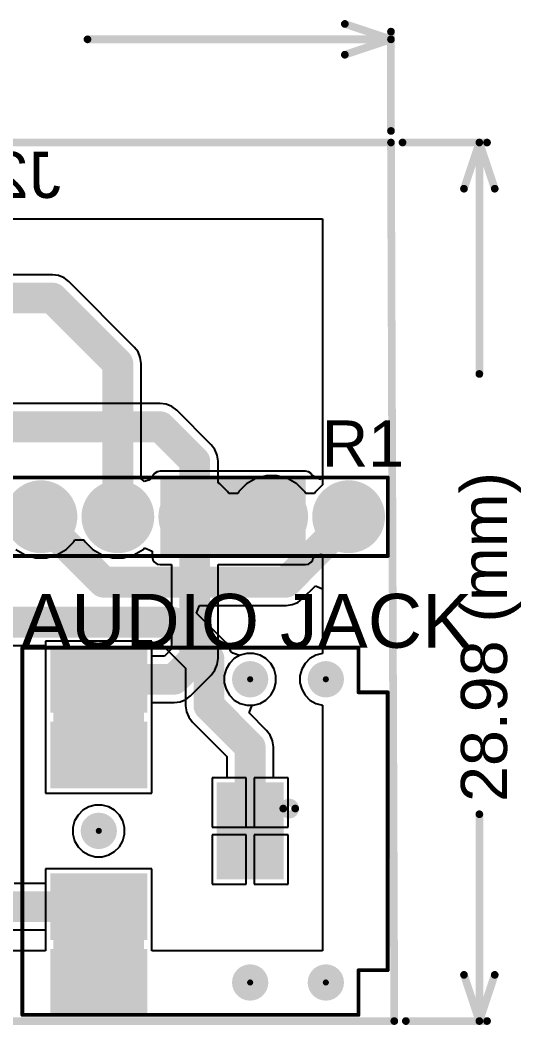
# Model space of a CAD drawing. Header units: millimetres. Extents: x -0.01 to 1.5, y -0.01 to 1.3.
# Drawn here: x 0.847 to 1.498, y -0.005 to 1.3 of the extents above; entities that cross this region are included whole.
import ezdxf

# ---------------------------------------------------------------- set-up
doc = ezdxf.new("R2010")
doc.units = ezdxf.units.MM
doc.header["$MEASUREMENT"] = 0
for name, color, linetype in [('BottomLayer', 5, 'Continuous'), ('BottomOverlay', 54, 'Continuous'), ('BottomSolder', 6, 'Continuous'), ('Mechanical1', 6, 'Continuous'), ('Mechanical2', 216, 'Continuous'), ('MultiLayer', 9, 'Continuous'), ('PadHoleLayer', 156, 'Continuous'), ('TopLayer', 1, 'Continuous'), ('TopOverlay', 2, 'Continuous'), ('TopSolder', 216, 'Continuous')]:
    doc.layers.add(name, color=color, linetype=linetype)
doc.styles.add('Arial', font='', dxfattribs={"height": 0.2})
doc.styles.get('Arial').set_extended_font_data('Arial')

# ---------------------------------------------------------------- blocks, each defined once
blk = doc.blocks.new('PJ_307C_2')
at = {"layer": 'BottomLayer'}
for points in [[(0.2067, 0.1575), (0.0886, 0.1575), (0.0886, 0.2362), (0.2067, 0.2362)], [(0.2067, 0.0591), (0.0886, 0.0591), (0.0886, 0.1378), (0.2067, 0.1378)], [(-0.0886, -0.0591), (-0.0886, 0.0591), (-0.0098, 0.0591), (-0.0098, -0.0591)], [(0.0886, -0.0591), (0.2067, -0.0591), (0.2067, -0.1378), (0.0886, -0.1378)], [(0.0886, -0.1575), (0.2067, -0.1575), (0.2067, -0.2362), (0.0886, -0.2362)]]:
    blk.add_hatch(color=5, dxfattribs=at).paths.add_polyline_path(points)
at = {"layer": 'BottomSolder'}
for points in [[(0.2107, 0.1535), (0.0846, 0.1535), (0.0846, 0.2402), (0.2107, 0.2402)], [(0.2107, 0.0551), (0.0846, 0.0551), (0.0846, 0.1418), (0.2107, 0.1418)], [(-0.0926, -0.0631), (-0.0926, 0.0631), (-0.0058, 0.0631), (-0.0058, -0.0631)], [(0.0846, -0.0551), (0.2107, -0.0551), (0.2107, -0.1418), (0.0846, -0.1418)], [(0.0846, -0.1535), (0.2107, -0.1535), (0.2107, -0.2402), (0.0846, -0.2402)]]:
    blk.add_hatch(color=6, dxfattribs=at).paths.add_polyline_path(points)
h = blk.add_hatch(color=6, dxfattribs=at)
edge = h.paths.add_edge_path()
edge.add_arc((-0.1476, 0.1969), 0.004, 0, 360)
h = blk.add_hatch(color=6, dxfattribs=at)
edge = h.paths.add_edge_path()
edge.add_arc((-0.0492, 0.1969), 0.004, 0, 360)
h = blk.add_hatch(color=6, dxfattribs=at)
edge = h.paths.add_edge_path()
edge.add_arc((0.1476, 0), 0.004, 0, 360)
h = blk.add_hatch(color=6, dxfattribs=at)
edge = h.paths.add_edge_path()
edge.add_arc((-0.1476, -0.1969), 0.004, 0, 360)
h = blk.add_hatch(color=6, dxfattribs=at)
edge = h.paths.add_edge_path()
edge.add_arc((-0.0492, -0.1969), 0.004, 0, 360)
at = {"layer": 'MultiLayer'}
for points in [[(0.2067, 0.1575), (0.0886, 0.1575), (0.0886, 0.2362), (0.2067, 0.2362)], [(0.2067, 0.0591), (0.0886, 0.0591), (0.0886, 0.1378), (0.2067, 0.1378)], [(-0.0886, -0.0591), (-0.0886, 0.0591), (-0.0098, 0.0591), (-0.0098, -0.0591)], [(0.0886, -0.0591), (0.2067, -0.0591), (0.2067, -0.1378), (0.0886, -0.1378)], [(0.0886, -0.1575), (0.2067, -0.1575), (0.2067, -0.2362), (0.0886, -0.2362)]]:
    blk.add_hatch(color=9, dxfattribs=at).paths.add_polyline_path(points)
at = {"layer": 'PadHoleLayer'}
h = blk.add_hatch(color=156, dxfattribs=at)
edge = h.paths.add_edge_path()
edge.add_arc((-0.1476, 0.1969), 0.0236, 0, 360)
h = blk.add_hatch(color=156, dxfattribs=at)
edge = h.paths.add_edge_path()
edge.add_arc((-0.0492, 0.1969), 0.0236, 0, 360)
for points in [[(0.1772, 0.1811), (0.1181, 0.1811), (0.1181, 0.2126), (0.1772, 0.2126)], [(0.1772, 0.0827), (0.1181, 0.0827), (0.1181, 0.1142), (0.1772, 0.1142)], [(-0.065, -0.0295), (-0.065, 0.0295), (-0.0335, 0.0295), (-0.0335, -0.0295)], [(0.1181, -0.0827), (0.1772, -0.0827), (0.1772, -0.1142), (0.1181, -0.1142)], [(0.1181, -0.1811), (0.1772, -0.1811), (0.1772, -0.2126), (0.1181, -0.2126)]]:
    blk.add_hatch(color=156, dxfattribs=at).paths.add_polyline_path(points)
h = blk.add_hatch(color=156, dxfattribs=at)
edge = h.paths.add_edge_path()
edge.add_arc((0.1476, 0), 0.0236, 0, 360)
h = blk.add_hatch(color=156, dxfattribs=at)
edge = h.paths.add_edge_path()
edge.add_arc((-0.1476, -0.1969), 0.0236, 0, 360)
h = blk.add_hatch(color=156, dxfattribs=at)
edge = h.paths.add_edge_path()
edge.add_arc((-0.0492, -0.1969), 0.0236, 0, 360)
at = {"layer": 'TopLayer'}
for points in [[(0.2067, 0.1575), (0.0886, 0.1575), (0.0886, 0.2362), (0.2067, 0.2362)], [(0.2067, 0.0591), (0.0886, 0.0591), (0.0886, 0.1378), (0.2067, 0.1378)], [(-0.0886, -0.0591), (-0.0886, 0.0591), (-0.0098, 0.0591), (-0.0098, -0.0591)], [(0.0886, -0.0591), (0.2067, -0.0591), (0.2067, -0.1378), (0.0886, -0.1378)], [(0.0886, -0.1575), (0.2067, -0.1575), (0.2067, -0.2362), (0.0886, -0.2362)]]:
    blk.add_hatch(color=1, dxfattribs=at).paths.add_polyline_path(points)
at = {"layer": 'TopSolder'}
for points in [[(0.2107, 0.1535), (0.0846, 0.1535), (0.0846, 0.2402), (0.2107, 0.2402)], [(0.2107, 0.0551), (0.0846, 0.0551), (0.0846, 0.1418), (0.2107, 0.1418)], [(-0.0926, -0.0631), (-0.0926, 0.0631), (-0.0058, 0.0631), (-0.0058, -0.0631)], [(0.0846, -0.0551), (0.2107, -0.0551), (0.2107, -0.1418), (0.0846, -0.1418)], [(0.0846, -0.1535), (0.2107, -0.1535), (0.2107, -0.2402), (0.0846, -0.2402)]]:
    blk.add_hatch(color=216, dxfattribs=at).paths.add_polyline_path(points)
h = blk.add_hatch(color=216, dxfattribs=at)
edge = h.paths.add_edge_path()
edge.add_arc((-0.1476, 0.1969), 0.004, 0, 360)
h = blk.add_hatch(color=216, dxfattribs=at)
edge = h.paths.add_edge_path()
edge.add_arc((-0.0492, 0.1969), 0.004, 0, 360)
h = blk.add_hatch(color=216, dxfattribs=at)
edge = h.paths.add_edge_path()
edge.add_arc((0.1476, 0), 0.004, 0, 360)
h = blk.add_hatch(color=216, dxfattribs=at)
edge = h.paths.add_edge_path()
edge.add_arc((-0.1476, -0.1969), 0.004, 0, 360)
h = blk.add_hatch(color=216, dxfattribs=at)
edge = h.paths.add_edge_path()
edge.add_arc((-0.0492, -0.1969), 0.004, 0, 360)
at = {"layer": 'TopOverlay', "const_width": 0.005}
for points in [[(0.247, 0.239), (-0.19, 0.239)], [(-0.19, 0.239), (-0.19, 0.181)], [(0.247, 0.239), (0.247, -0.238)], [(-0.19, 0.181), (-0.228, 0.181)], [(-0.228, 0.181), (-0.228, 0.118)], [(-0.228, 0.118), (-0.228, -0.117)], [(-0.228, -0.117), (-0.228, -0.18)], [(-0.19, -0.18), (-0.228, -0.18)], [(-0.19, -0.18), (-0.19, -0.238)], [(0.247, -0.238), (-0.19, -0.238)]]:
    blk.add_lwpolyline(points, dxfattribs=at)
at = {"layer": 'TopOverlay'}
for points, const_width in [([(-0.1913, 0.239, 1), (-0.1888, 0.239, 1)], 0.0025), ([(-0.1913, 0.239, 1), (-0.1888, 0.239, 1)], 0.0025), ([(0.2457, 0.239, 1), (0.2482, 0.239, 1)], 0.0025), ([(0.2457, 0.239, 1), (0.2482, 0.239, 1)], 0.0025), ([(-0.2293, 0.181, 1), (-0.2268, 0.181, 1)], 0.0025), ([(-0.2293, 0.181, 1), (-0.2268, 0.181, 1)], 0.0025), ([(-0.1913, 0.181, 1), (-0.1888, 0.181, 1)], 0.0025), ([(-0.1913, 0.181, 1), (-0.1888, 0.181, 1)], 0.0025), ([(-0.2293, 0.118, 1), (-0.2268, 0.118, 1)], 0.0025), ([(-0.2293, 0.118, 1), (-0.2268, 0.118, 1)], 0.0025), ([(-0.0922, -0.029, 1), (-0.1078, -0.029, 1)], 0.01), ([(-0.1103, -0.029, 1), (-0.1053, -0.029, 1)], 0.005), ([(-0.0947, -0.029, 1), (-0.0897, -0.029, 1)], 0.005), ([(-0.2293, -0.117, 1), (-0.2268, -0.117, 1)], 0.0025), ([(-0.2293, -0.117, 1), (-0.2268, -0.117, 1)], 0.0025), ([(-0.2293, -0.18, 1), (-0.2268, -0.18, 1)], 0.0025), ([(-0.2293, -0.18, 1), (-0.2268, -0.18, 1)], 0.0025), ([(-0.1913, -0.18, 1), (-0.1888, -0.18, 1)], 0.0025), ([(-0.1913, -0.18, 1), (-0.1888, -0.18, 1)], 0.0025), ([(-0.1913, -0.238, 1), (-0.1888, -0.238, 1)], 0.0025), ([(-0.1913, -0.238, 1), (-0.1888, -0.238, 1)], 0.0025), ([(0.2457, -0.238, 1), (0.2482, -0.238, 1)], 0.0025), ([(0.2457, -0.238, 1), (0.2482, -0.238, 1)], 0.0025)]:
    blk.add_lwpolyline(points, format="xyb", close=True, dxfattribs=dict(at, const_width=const_width))
blk = doc.blocks.new('4608X_102_221LF_6')
at = {"layer": 'BottomLayer'}
h = blk.add_hatch(color=5, dxfattribs=at)
edge = h.paths.add_edge_path()
edge.add_arc((-0.35, 0), 0.0433, 0, 360)
h = blk.add_hatch(color=5, dxfattribs=at)
edge = h.paths.add_edge_path()
edge.add_arc((-0.25, 0), 0.0433, 0, 360)
h = blk.add_hatch(color=5, dxfattribs=at)
edge = h.paths.add_edge_path()
edge.add_arc((-0.15, 0), 0.0433, 0, 360)
h = blk.add_hatch(color=5, dxfattribs=at)
edge = h.paths.add_edge_path()
edge.add_arc((-0.05, 0), 0.0433, 0, 360)
h = blk.add_hatch(color=5, dxfattribs=at)
edge = h.paths.add_edge_path()
edge.add_arc((0.05, 0), 0.0433, 0, 360)
h = blk.add_hatch(color=5, dxfattribs=at)
edge = h.paths.add_edge_path()
edge.add_arc((0.15, 0), 0.0433, 0, 360)
h = blk.add_hatch(color=5, dxfattribs=at)
edge = h.paths.add_edge_path()
edge.add_arc((0.25, 0), 0.0433, 0, 360)
h = blk.add_hatch(color=5, dxfattribs=at)
edge = h.paths.add_edge_path()
edge.add_arc((0.35, 0), 0.0433, 0, 360)
at = {"layer": 'BottomSolder'}
h = blk.add_hatch(color=6, dxfattribs=at)
edge = h.paths.add_edge_path()
edge.add_arc((-0.35, 0), 0.0473, 0, 360)
h = blk.add_hatch(color=6, dxfattribs=at)
edge = h.paths.add_edge_path()
edge.add_arc((-0.25, 0), 0.0473, 0, 360)
h = blk.add_hatch(color=6, dxfattribs=at)
edge = h.paths.add_edge_path()
edge.add_arc((-0.15, 0), 0.0473, 0, 360)
h = blk.add_hatch(color=6, dxfattribs=at)
edge = h.paths.add_edge_path()
edge.add_arc((-0.05, 0), 0.0473, 0, 360)
h = blk.add_hatch(color=6, dxfattribs=at)
edge = h.paths.add_edge_path()
edge.add_arc((0.05, 0), 0.0473, 0, 360)
h = blk.add_hatch(color=6, dxfattribs=at)
edge = h.paths.add_edge_path()
edge.add_arc((0.15, 0), 0.0473, 0, 360)
h = blk.add_hatch(color=6, dxfattribs=at)
edge = h.paths.add_edge_path()
edge.add_arc((0.25, 0), 0.0473, 0, 360)
h = blk.add_hatch(color=6, dxfattribs=at)
edge = h.paths.add_edge_path()
edge.add_arc((0.35, 0), 0.0473, 0, 360)
at = {"layer": 'MultiLayer'}
h = blk.add_hatch(color=9, dxfattribs=at)
edge = h.paths.add_edge_path()
edge.add_arc((-0.35, 0), 0.0433, 0, 360)
h = blk.add_hatch(color=9, dxfattribs=at)
edge = h.paths.add_edge_path()
edge.add_arc((-0.25, 0), 0.0433, 0, 360)
h = blk.add_hatch(color=9, dxfattribs=at)
edge = h.paths.add_edge_path()
edge.add_arc((-0.15, 0), 0.0433, 0, 360)
h = blk.add_hatch(color=9, dxfattribs=at)
edge = h.paths.add_edge_path()
edge.add_arc((-0.05, 0), 0.0433, 0, 360)
h = blk.add_hatch(color=9, dxfattribs=at)
edge = h.paths.add_edge_path()
edge.add_arc((0.05, 0), 0.0433, 0, 360)
h = blk.add_hatch(color=9, dxfattribs=at)
edge = h.paths.add_edge_path()
edge.add_arc((0.15, 0), 0.0433, 0, 360)
h = blk.add_hatch(color=9, dxfattribs=at)
edge = h.paths.add_edge_path()
edge.add_arc((0.25, 0), 0.0433, 0, 360)
h = blk.add_hatch(color=9, dxfattribs=at)
edge = h.paths.add_edge_path()
edge.add_arc((0.35, 0), 0.0433, 0, 360)
at = {"layer": 'PadHoleLayer'}
h = blk.add_hatch(color=156, dxfattribs=at)
edge = h.paths.add_edge_path()
edge.add_arc((-0.35, 0), 0.0197, 0, 360)
h = blk.add_hatch(color=156, dxfattribs=at)
edge = h.paths.add_edge_path()
edge.add_arc((-0.25, 0), 0.0197, 0, 360)
h = blk.add_hatch(color=156, dxfattribs=at)
edge = h.paths.add_edge_path()
edge.add_arc((-0.15, 0), 0.0197, 0, 360)
h = blk.add_hatch(color=156, dxfattribs=at)
edge = h.paths.add_edge_path()
edge.add_arc((-0.05, 0), 0.0197, 0, 360)
h = blk.add_hatch(color=156, dxfattribs=at)
edge = h.paths.add_edge_path()
edge.add_arc((0.05, 0), 0.0197, 0, 360)
h = blk.add_hatch(color=156, dxfattribs=at)
edge = h.paths.add_edge_path()
edge.add_arc((0.15, 0), 0.0197, 0, 360)
h = blk.add_hatch(color=156, dxfattribs=at)
edge = h.paths.add_edge_path()
edge.add_arc((0.25, 0), 0.0197, 0, 360)
h = blk.add_hatch(color=156, dxfattribs=at)
edge = h.paths.add_edge_path()
edge.add_arc((0.35, 0), 0.0197, 0, 360)
at = {"layer": 'TopLayer'}
h = blk.add_hatch(color=1, dxfattribs=at)
edge = h.paths.add_edge_path()
edge.add_arc((-0.35, 0), 0.0433, 0, 360)
h = blk.add_hatch(color=1, dxfattribs=at)
edge = h.paths.add_edge_path()
edge.add_arc((-0.25, 0), 0.0433, 0, 360)
h = blk.add_hatch(color=1, dxfattribs=at)
edge = h.paths.add_edge_path()
edge.add_arc((-0.15, 0), 0.0433, 0, 360)
h = blk.add_hatch(color=1, dxfattribs=at)
edge = h.paths.add_edge_path()
edge.add_arc((-0.05, 0), 0.0433, 0, 360)
h = blk.add_hatch(color=1, dxfattribs=at)
edge = h.paths.add_edge_path()
edge.add_arc((0.05, 0), 0.0433, 0, 360)
h = blk.add_hatch(color=1, dxfattribs=at)
edge = h.paths.add_edge_path()
edge.add_arc((0.15, 0), 0.0433, 0, 360)
h = blk.add_hatch(color=1, dxfattribs=at)
edge = h.paths.add_edge_path()
edge.add_arc((0.25, 0), 0.0433, 0, 360)
h = blk.add_hatch(color=1, dxfattribs=at)
edge = h.paths.add_edge_path()
edge.add_arc((0.35, 0), 0.0433, 0, 360)
at = {"layer": 'TopSolder'}
h = blk.add_hatch(color=216, dxfattribs=at)
edge = h.paths.add_edge_path()
edge.add_arc((-0.35, 0), 0.0473, 0, 360)
h = blk.add_hatch(color=216, dxfattribs=at)
edge = h.paths.add_edge_path()
edge.add_arc((-0.25, 0), 0.0473, 0, 360)
h = blk.add_hatch(color=216, dxfattribs=at)
edge = h.paths.add_edge_path()
edge.add_arc((-0.15, 0), 0.0473, 0, 360)
h = blk.add_hatch(color=216, dxfattribs=at)
edge = h.paths.add_edge_path()
edge.add_arc((-0.05, 0), 0.0473, 0, 360)
h = blk.add_hatch(color=216, dxfattribs=at)
edge = h.paths.add_edge_path()
edge.add_arc((0.05, 0), 0.0473, 0, 360)
h = blk.add_hatch(color=216, dxfattribs=at)
edge = h.paths.add_edge_path()
edge.add_arc((0.15, 0), 0.0473, 0, 360)
h = blk.add_hatch(color=216, dxfattribs=at)
edge = h.paths.add_edge_path()
edge.add_arc((0.25, 0), 0.0473, 0, 360)
h = blk.add_hatch(color=216, dxfattribs=at)
edge = h.paths.add_edge_path()
edge.add_arc((0.35, 0), 0.0473, 0, 360)
at = {"layer": 'TopOverlay', "const_width": 0.005}
for points in [[(-0.401, 0.051), (0.401, 0.051)], [(-0.401, -0.051), (-0.401, 0.051)], [(0.401, -0.051), (0.401, 0.051)], [(-0.401, -0.051), (0.401, -0.051)]]:
    blk.add_lwpolyline(points, dxfattribs=at)
at = {"layer": 'TopOverlay'}
for points, const_width in [([(-0.4022, 0.051, 1), (-0.3997, 0.051, 1)], 0.0025), ([(-0.4022, 0.051, 1), (-0.3997, 0.051, 1)], 0.0025), ([(0.3997, 0.051, 1), (0.4022, 0.051, 1)], 0.0025), ([(0.3997, 0.051, 1), (0.4022, 0.051, 1)], 0.0025), ([(-0.409, 0.01, 1), (-0.419, 0.01, 1)], 0.01), ([(-0.4215, 0.01, 1), (-0.4165, 0.01, 1)], 0.005), ([(-0.4115, 0.01, 1), (-0.4065, 0.01, 1)], 0.005), ([(-0.4022, -0.051, 1), (-0.3997, -0.051, 1)], 0.0025), ([(-0.4022, -0.051, 1), (-0.3997, -0.051, 1)], 0.0025), ([(0.3997, -0.051, 1), (0.4022, -0.051, 1)], 0.0025), ([(0.3997, -0.051, 1), (0.4022, -0.051, 1)], 0.0025)]:
    blk.add_lwpolyline(points, format="xyb", close=True, dxfattribs=dict(at, const_width=const_width))

msp = doc.modelspace()

# ---------------------------------------------------------------- hatches: boundary and pattern name
at = {"layer": 'TopLayer'}
for points in [[(1.029, 0.603), (1.218, 0.603), (1.218, 0.704), (1.029, 0.704)], [(0.89, 0.3073), (1.008, 0.3073), (1.008, 0.4823), (0.89, 0.4823)], [(0.89, 0.012), (1.008, 0.012), (1.008, 0.187), (0.89, 0.187)]]:
    msp.add_hatch(color=1, dxfattribs=at).paths.add_polyline_path(points)

# ---------------------------------------------------------------- linework, layer by layer
at = {"layer": 'BottomLayer'}
for p, q in [((0.098, 1.042), (1.24, 1.042)), ((1.24, 1.042), (1.24, 0.6964)), ((1.0292, 0.8021), (0.5054, 0.8021)), ((1.037, 0.8011), (1.0292, 0.8021)), ((1.0443, 0.798), (1.037, 0.8011)), ((1.0506, 0.7932), (1.0443, 0.798)), ((1.0954, 0.7484), (1.0506, 0.7932)), ((1.1002, 0.7421), (1.0954, 0.7484)), ((1.0954, 0.7484), (1.0954, 0.7484)), ((1.1032, 0.7348), (1.1002, 0.7421)), ((1.1043, 0.727), (1.1032, 0.7348)), ((1.1043, 0.6991), (1.1043, 0.727)), ((1.167, 0.7083), (1.1534, 0.7047)), ((1.181, 0.7083), (1.167, 0.7083)), ((1.1946, 0.7047), (1.181, 0.7083)), ((1.1067, 0.6977), (1.1043, 0.6991)), ((1.1167, 0.6877), (1.1067, 0.6977)), ((1.1413, 0.6977), (1.1313, 0.6877)), ((1.1534, 0.7047), (1.1413, 0.6977)), ((1.2067, 0.6977), (1.1946, 0.7047)), ((1.2167, 0.6877), (1.2067, 0.6977)), ((1.24, 0.6964), (1.2313, 0.6877)), ((1.1182, 0.685), (1.1167, 0.6877)), ((1.1298, 0.685), (1.1182, 0.685)), ((1.1313, 0.6877), (1.1298, 0.685)), ((1.2182, 0.685), (1.2167, 0.6877)), ((1.2298, 0.685), (1.2182, 0.685)), ((1.2313, 0.6877), (1.2298, 0.685)), ((1.2141, 0.5486), (1.2308, 0.5653)), ((1.2308, 0.5653), (1.24, 0.5615)), ((1.24, 0.5615), (1.24, 0.4775)), ((1.2078, 0.5438), (1.2141, 0.5486)), ((1.0761, 0.5297), (1.0802, 0.5397)), ((1.0802, 0.5397), (1.1927, 0.5397)), ((1.1927, 0.5397), (1.2005, 0.5408)), ((1.2005, 0.5408), (1.2078, 0.5438)), ((1.1138, 0.492), (1.0761, 0.5297)), ((0.5505, 0.4877), (0.8801, 0.4877)), ((0.8801, 0.4877), (0.8801, 0.3945)), ((1.0182, 0.3945), (1.0182, 0.4877)), ((1.0182, 0.4877), (1.0325, 0.4877)), ((1.0325, 0.4877), (1.0621, 0.4581)), ((1.1186, 0.4858), (1.1138, 0.492)), ((1.121, 0.4798), (1.1186, 0.4858)), ((1.1234, 0.4778), (1.121, 0.4798)), ((1.1322, 0.4747), (1.1234, 0.4778)), ((1.133, 0.4752), (1.1322, 0.4747)), ((1.1416, 0.4775), (1.133, 0.4752)), ((1.1504, 0.4775), (1.1416, 0.4775)), ((1.159, 0.4752), (1.1504, 0.4775)), ((1.1666, 0.4708), (1.159, 0.4752)), ((1.1729, 0.4645), (1.1666, 0.4708)), ((1.2238, 0.4708), (1.2175, 0.4645)), ((1.2314, 0.4752), (1.2238, 0.4708)), ((1.24, 0.4775), (1.2314, 0.4752)), ((1.24, 0.4775), (1.24, 0.4775)), ((1.0621, 0.4581), (1.0621, 0.4096)), ((1.1773, 0.4568), (1.1729, 0.4645)), ((1.1796, 0.4483), (1.1773, 0.4568)), ((1.2131, 0.4568), (1.2108, 0.4483)), ((1.2175, 0.4645), (1.2131, 0.4568)), ((1.1796, 0.4394), (1.1796, 0.4483)), ((1.2108, 0.4483), (1.2108, 0.4394)), ((1.1729, 0.4232), (1.1773, 0.4309)), ((1.1773, 0.4309), (1.1796, 0.4394)), ((1.2108, 0.4394), (1.2131, 0.4309)), ((1.2131, 0.4309), (1.2175, 0.4232)), ((1.1666, 0.4169), (1.1729, 0.4232)), ((1.2175, 0.4232), (1.2238, 0.4169)), ((1.0621, 0.4096), (1.0632, 0.4018)), ((1.1446, 0.4002), (1.1487, 0.4102)), ((1.1487, 0.4102), (1.1504, 0.4102)), ((1.1504, 0.4102), (1.159, 0.4125)), ((1.159, 0.4125), (1.1666, 0.4169)), ((1.2238, 0.4169), (1.2314, 0.4125)), ((1.2314, 0.4125), (1.24, 0.4102)), ((1.24, 0.4102), (1.24, 0.4102)), ((1.24, 0.4102), (1.24, 0.091)), ((0.8801, 0.3945), (0.8801, 0.2961)), ((1.0182, 0.2961), (1.0182, 0.3945)), ((1.0632, 0.4018), (1.0662, 0.3945)), ((1.0662, 0.3945), (1.071, 0.3882)), ((1.1674, 0.3774), (1.1446, 0.4002)), ((1.071, 0.3882), (1.1157, 0.3435)), ((1.1722, 0.3711), (1.1674, 0.3774)), ((1.1752, 0.3638), (1.1722, 0.3711)), ((1.1763, 0.356), (1.1752, 0.3638)), ((1.1763, 0.3161), (1.1763, 0.356)), ((1.1157, 0.3435), (1.1157, 0.3161)), ((1.1157, 0.3161), (1.0966, 0.3161)), ((1.0966, 0.3161), (1.0966, 0.252)), ((1.1954, 0.3161), (1.1763, 0.3161)), ((1.1954, 0.252), (1.1954, 0.3161)), ((0.8801, 0.2961), (1.0182, 0.2961)), ((0.9362, 0.2783), (0.9285, 0.2739)), ((0.9447, 0.2806), (0.9362, 0.2783)), ((0.9536, 0.2806), (0.9447, 0.2806)), ((0.9621, 0.2783), (0.9536, 0.2806)), ((0.9698, 0.2739), (0.9621, 0.2783)), ((0.9222, 0.2676), (0.9178, 0.26)), ((0.9285, 0.2739), (0.9222, 0.2676)), ((0.9761, 0.2676), (0.9698, 0.2739)), ((0.9805, 0.26), (0.9761, 0.2676)), ((0.9178, 0.26), (0.9155, 0.2514)), ((0.9155, 0.2514), (0.9155, 0.2426)), ((0.9828, 0.2514), (0.9805, 0.26)), ((0.9828, 0.2426), (0.9828, 0.2514)), ((1.0966, 0.252), (1.146, 0.252)), ((1.146, 0.252), (1.1954, 0.252)), ((0.9155, 0.2426), (0.9178, 0.234)), ((0.9805, 0.234), (0.9828, 0.2426)), ((1.141, 0.242), (1.0966, 0.242)), ((1.0966, 0.242), (1.0966, 0.1779)), ((1.141, 0.1779), (1.141, 0.242)), ((1.1954, 0.242), (1.151, 0.242)), ((1.151, 0.242), (1.151, 0.1779)), ((1.1954, 0.1779), (1.1954, 0.242)), ((0.9178, 0.234), (0.9222, 0.2264)), ((0.9222, 0.2264), (0.9285, 0.2201)), ((0.9698, 0.2201), (0.9761, 0.2264)), ((0.9761, 0.2264), (0.9805, 0.234)), ((0.9285, 0.2201), (0.9362, 0.2157)), ((0.9362, 0.2157), (0.9447, 0.2134)), ((0.9447, 0.2134), (0.9536, 0.2134)), ((0.9536, 0.2134), (0.9621, 0.2157)), ((0.9621, 0.2157), (0.9698, 0.2201)), ((1.0182, 0.1979), (0.8801, 0.1979)), ((0.8801, 0.1979), (0.8801, 0.0992)), ((1.0182, 0.0992), (1.0182, 0.1979)), ((1.0966, 0.1779), (1.141, 0.1779)), ((1.151, 0.1779), (1.1954, 0.1779)), ((0.8801, 0.0992), (0.8801, 0.091)), ((1.0182, 0.091), (1.0182, 0.0992)), ((0.8801, 0.091), (0.098, 0.091)), ((1.24, 0.091), (1.0182, 0.091))]:
    msp.add_line(p, q, dxfattribs=at)
at = {"layer": 'BottomLayer', "const_width": 0.04}
for points in [[(0.5054, 0.7718), (1.0292, 0.7718)], [(1.0292, 0.7718), (1.074, 0.727)], [(1.074, 0.655), (1.074, 0.727)], [(0.874, 0.6513), (0.874, 0.655)], [(0.874, 0.6513), (0.9553, 0.57)], [(1.1927, 0.57), (1.269, 0.6463)], [(1.269, 0.6463), (1.269, 0.6466)], [(0.9553, 0.57), (1.1927, 0.57)], [(0.538, 0.518), (1.045, 0.518)], [(1.045, 0.518), (1.0924, 0.4706)], [(1.0924, 0.4096), (1.0924, 0.4706)], [(1.0924, 0.4096), (1.146, 0.356)], [(1.146, 0.247), (1.146, 0.356)]]:
    msp.add_lwpolyline(points, dxfattribs=at)
at = {"layer": 'BottomLayer', "const_width": 0.02}
for points in [[(1.0192, 0.7718, 1), (1.0392, 0.7718, 1)], [(1.0192, 0.7718, 1), (1.0392, 0.7718, 1)], [(1.064, 0.727, 1), (1.084, 0.727, 1)], [(1.064, 0.727, 1), (1.084, 0.727, 1)], [(0.864, 0.655, 1), (0.884, 0.655, 1)], [(0.864, 0.6513, 1), (0.884, 0.6513, 1)], [(0.864, 0.6513, 1), (0.884, 0.6513, 1)], [(1.064, 0.655, 1), (1.084, 0.655, 1)], [(1.259, 0.6466, 1), (1.279, 0.6466, 1)], [(1.259, 0.6463, 1), (1.279, 0.6463, 1)], [(1.259, 0.6463, 1), (1.279, 0.6463, 1)], [(0.9453, 0.57, 1), (0.9653, 0.57, 1)], [(0.9453, 0.57, 1), (0.9653, 0.57, 1)], [(1.1827, 0.57, 1), (1.2027, 0.57, 1)], [(1.1827, 0.57, 1), (1.2027, 0.57, 1)], [(1.035, 0.518, 1), (1.055, 0.518, 1)], [(1.035, 0.518, 1), (1.055, 0.518, 1)], [(1.0824, 0.4706, 1), (1.1024, 0.4706, 1)], [(1.0824, 0.4706, 1), (1.1024, 0.4706, 1)], [(1.0824, 0.4096, 1), (1.1024, 0.4096, 1)], [(1.0824, 0.4096, 1), (1.1024, 0.4096, 1)], [(1.136, 0.356, 1), (1.156, 0.356, 1)], [(1.136, 0.356, 1), (1.156, 0.356, 1)], [(1.136, 0.247, 1), (1.156, 0.247, 1)]]:
    msp.add_lwpolyline(points, format="xyb", close=True, dxfattribs=at)
at = {"layer": 'Mechanical1', "const_width": 0.01}
for points in [[(1.2691, 1.295), (1.3291, 1.275)], [(0.9345, 1.275), (1.3291, 1.275)], [(1.2691, 1.255), (1.3291, 1.275)], [(1.3291, 1.156), (1.3291, 1.285)], [(1.3441, 1.141), (1.454, 1.141)], [(1.424, 1.081), (1.444, 1.141)], [(1.444, 1.141), (1.464, 1.081)], [(1.444, 0.8404), (1.444, 1.141)], [(1.444, 0), (1.444, 0.2686)], [(1.424, 0.06), (1.444, 0)], [(1.444, 0), (1.464, 0.06)], [(1.3484, 0), (1.454, 0)]]:
    msp.add_lwpolyline(points, dxfattribs=at)
at = {"layer": 'Mechanical1', "const_width": 0.005}
for points in [[(1.2666, 1.295, 1), (1.2716, 1.295, 1)], [(0.932, 1.275, 1), (0.937, 1.275, 1)], [(1.3266, 1.285, 1), (1.3316, 1.285, 1)], [(1.3266, 1.275, 1), (1.3316, 1.275, 1)], [(1.3266, 1.275, 1), (1.3316, 1.275, 1)], [(1.3266, 1.275, 1), (1.3316, 1.275, 1)], [(1.2666, 1.255, 1), (1.2716, 1.255, 1)], [(1.3266, 1.156, 1), (1.3316, 1.156, 1)], [(1.3416, 1.141, 1), (1.3466, 1.141, 1)], [(1.4415, 1.141, 1), (1.4465, 1.141, 1)], [(1.4415, 1.141, 1), (1.4465, 1.141, 1)], [(1.4415, 1.141, 1), (1.4465, 1.141, 1)], [(1.4515, 1.141, 1), (1.4565, 1.141, 1)], [(1.4215, 1.081, 1), (1.4265, 1.081, 1)], [(1.4615, 1.081, 1), (1.4665, 1.081, 1)], [(1.4415, 0.8404, 1), (1.4465, 0.8404, 1)], [(1.4415, 0.2686, 1), (1.4465, 0.2686, 1)], [(1.4215, 0.06, 1), (1.4265, 0.06, 1)], [(1.4615, 0.06, 1), (1.4665, 0.06, 1)], [(1.3459, 0, 1), (1.3509, 0, 1)], [(1.4415, 0, 1), (1.4465, 0, 1)], [(1.4415, 0, 1), (1.4465, 0, 1)], [(1.4415, 0, 1), (1.4465, 0, 1)], [(1.4515, 0, 1), (1.4565, 0, 1)]]:
    msp.add_lwpolyline(points, format="xyb", close=True, dxfattribs=at)
at = {"layer": 'Mechanical2', "const_width": 0.01}
for points in [[(0, 1.141), (1.3291, 1.141)], [(1.3291, 1.141), (1.3334, 0)], [(0, 0), (1.3334, 0)]]:
    msp.add_lwpolyline(points, dxfattribs=at)
at = {"layer": 'Mechanical2', "const_width": 0.005}
for points in [[(1.3266, 1.141, 1), (1.3316, 1.141, 1)], [(1.3266, 1.141, 1), (1.3316, 1.141, 1)], [(1.3309, 0, 1), (1.3359, 0, 1)], [(1.3309, 0, 1), (1.3359, 0, 1)]]:
    msp.add_lwpolyline(points, format="xyb", close=True, dxfattribs=at)
at = {"layer": 'TopLayer'}
for p, q in [((0.098, 1.042), (1.24, 1.042)), ((1.24, 1.042), (1.24, 0.7047)), ((0.889, 0.9693), (0.7763, 0.9693)), ((0.8968, 0.9682), (0.889, 0.9693)), ((0.9041, 0.9652), (0.8968, 0.9682)), ((0.9104, 0.9604), (0.9041, 0.9652)), ((0.9954, 0.8754), (0.9104, 0.9604)), ((1.0002, 0.8691), (0.9954, 0.8754)), ((1.0032, 0.8618), (1.0002, 0.8691)), ((1.0043, 0.854), (1.0032, 0.8618)), ((1.0043, 0.7041), (1.0043, 0.854)), ((1.0192, 0.7059), (1.0141, 0.7026)), ((1.0196, 0.7079), (1.0192, 0.7059)), ((1.0218, 0.7112), (1.0196, 0.7079)), ((1.0251, 0.7134), (1.0218, 0.7112)), ((1.029, 0.7142), (1.0251, 0.7134)), ((1.218, 0.7142), (1.029, 0.7142)), ((1.2219, 0.7134), (1.218, 0.7142)), ((1.2252, 0.7112), (1.2219, 0.7134)), ((1.2272, 0.7082), (1.2252, 0.7112)), ((1.2275, 0.7079), (1.2272, 0.7082)), ((1.2361, 0.7036), (1.2275, 0.7079)), ((1.0088, 0.7009), (1.0043, 0.7041)), ((1.0141, 0.7026), (1.0088, 0.7009)), ((1.2382, 0.7035), (1.2361, 0.7036)), ((1.24, 0.7047), (1.2382, 0.7035)), ((0.9067, 0.6123), (0.9167, 0.6223)), ((0.9167, 0.6223), (0.9182, 0.625)), ((0.9182, 0.625), (0.9298, 0.625)), ((0.9298, 0.625), (0.9313, 0.6223)), ((0.9313, 0.6223), (0.9413, 0.6123)), ((1.0067, 0.6123), (1.0088, 0.6144)), ((1.0088, 0.6144), (1.0188, 0.6103)), ((0.8413, 0.6123), (0.8534, 0.6053)), ((0.8534, 0.6053), (0.867, 0.6017)), ((0.867, 0.6017), (0.881, 0.6017)), ((0.881, 0.6017), (0.8946, 0.6053)), ((0.8946, 0.6053), (0.9067, 0.6123)), ((0.9413, 0.6123), (0.9534, 0.6053)), ((0.9534, 0.6053), (0.967, 0.6017)), ((0.967, 0.6017), (0.981, 0.6017)), ((0.981, 0.6017), (0.9946, 0.6053)), ((0.9946, 0.6053), (1.0067, 0.6123)), ((1.0188, 0.6103), (1.0188, 0.603)), ((1.0188, 0.603), (1.0196, 0.5991)), ((1.2274, 0.5991), (1.2279, 0.6014)), ((1.2279, 0.6014), (1.2322, 0.6044)), ((1.2322, 0.6044), (1.2382, 0.6065)), ((1.2382, 0.6065), (1.24, 0.6053)), ((1.24, 0.6053), (1.24, 0.4775)), ((1.0196, 0.5991), (1.0218, 0.5958)), ((1.0218, 0.5958), (1.0251, 0.5936)), ((1.0251, 0.5936), (1.029, 0.5928)), ((1.029, 0.5928), (1.0437, 0.5928)), ((1.0437, 0.5928), (1.0437, 0.4833)), ((1.1043, 0.4708), (1.1043, 0.5928)), ((1.1043, 0.5928), (1.218, 0.5928)), ((1.218, 0.5928), (1.2219, 0.5936)), ((1.2219, 0.5936), (1.2252, 0.5958)), ((1.2252, 0.5958), (1.2274, 0.5991)), ((0.8801, 0.4837), (0.8798, 0.4823)), ((1.0182, 0.4932), (0.8801, 0.4932)), ((0.8801, 0.4932), (0.8801, 0.4837)), ((1.0182, 0.4741), (1.0182, 0.4932)), ((1.0437, 0.4833), (1.0345, 0.4741)), ((0.8798, 0.4823), (0.8798, 0.3073)), ((1.0345, 0.4741), (1.0182, 0.4741)), ((1.1032, 0.463), (1.1043, 0.4708)), ((1.1254, 0.4708), (1.1191, 0.4645)), ((1.133, 0.4752), (1.1254, 0.4708)), ((1.1416, 0.4775), (1.133, 0.4752)), ((1.1504, 0.4775), (1.1416, 0.4775)), ((1.159, 0.4752), (1.1504, 0.4775)), ((1.1666, 0.4708), (1.159, 0.4752)), ((1.1729, 0.4645), (1.1666, 0.4708)), ((1.2238, 0.4708), (1.2175, 0.4645)), ((1.2314, 0.4752), (1.2238, 0.4708)), ((1.24, 0.4775), (1.2314, 0.4752)), ((1.24, 0.4775), (1.24, 0.4775)), ((1.1002, 0.4557), (1.1032, 0.463)), ((1.1147, 0.4568), (1.1124, 0.4483)), ((1.1191, 0.4645), (1.1147, 0.4568)), ((1.1773, 0.4568), (1.1729, 0.4645)), ((1.1796, 0.4483), (1.1773, 0.4568)), ((1.2131, 0.4568), (1.2108, 0.4483)), ((1.2175, 0.4645), (1.2131, 0.4568)), ((1.0684, 0.4225), (1.0954, 0.4494)), ((1.0954, 0.4494), (1.1002, 0.4557)), ((1.0954, 0.4494), (1.0954, 0.4494)), ((1.1124, 0.4483), (1.1124, 0.4394)), ((1.1796, 0.4394), (1.1796, 0.4483)), ((1.2108, 0.4483), (1.2108, 0.4394)), ((1.1124, 0.4394), (1.1147, 0.4309)), ((1.1147, 0.4309), (1.1191, 0.4232)), ((1.1729, 0.4232), (1.1773, 0.4309)), ((1.1773, 0.4309), (1.1796, 0.4394)), ((1.2108, 0.4394), (1.2131, 0.4309)), ((1.2131, 0.4309), (1.2175, 0.4232)), ((1.0549, 0.4146), (1.0622, 0.4176)), ((1.0622, 0.4176), (1.0684, 0.4225)), ((1.1191, 0.4232), (1.1254, 0.4169)), ((1.1666, 0.4169), (1.1729, 0.4232)), ((1.2175, 0.4232), (1.2238, 0.4169)), ((1.0182, 0.3945), (1.0182, 0.4136)), ((1.0182, 0.4136), (1.047, 0.4136)), ((1.047, 0.4136), (1.0549, 0.4146)), ((1.1254, 0.4169), (1.133, 0.4125)), ((1.133, 0.4125), (1.1416, 0.4102)), ((1.1416, 0.4102), (1.1504, 0.4102)), ((1.1504, 0.4102), (1.159, 0.4125)), ((1.159, 0.4125), (1.1666, 0.4169)), ((1.2238, 0.4169), (1.2314, 0.4125)), ((1.2314, 0.4125), (1.24, 0.4102)), ((1.24, 0.4102), (1.24, 0.4102)), ((1.24, 0.4102), (1.24, 0.091)), ((1.0182, 0.2961), (1.0182, 0.3945)), ((1.141, 0.3161), (1.0966, 0.3161)), ((1.0966, 0.3161), (1.0966, 0.252)), ((1.141, 0.252), (1.141, 0.3161)), ((1.1954, 0.3161), (1.151, 0.3161)), ((1.151, 0.3161), (1.151, 0.252)), ((1.1954, 0.252), (1.1954, 0.3161)), ((0.8798, 0.3073), (0.8801, 0.3058)), ((0.8801, 0.3058), (0.8801, 0.2961)), ((0.8801, 0.2961), (1.0182, 0.2961)), ((0.9362, 0.2783), (0.9285, 0.2739)), ((0.9447, 0.2806), (0.9362, 0.2783)), ((0.9536, 0.2806), (0.9447, 0.2806)), ((0.9621, 0.2783), (0.9536, 0.2806)), ((0.9698, 0.2739), (0.9621, 0.2783)), ((0.9222, 0.2676), (0.9178, 0.26)), ((0.9285, 0.2739), (0.9222, 0.2676)), ((0.9761, 0.2676), (0.9698, 0.2739)), ((0.9805, 0.26), (0.9761, 0.2676)), ((0.9178, 0.26), (0.9155, 0.2514)), ((0.9155, 0.2514), (0.9155, 0.2426)), ((0.9828, 0.2514), (0.9805, 0.26)), ((0.9828, 0.2426), (0.9828, 0.2514)), ((1.0966, 0.252), (1.141, 0.252)), ((1.151, 0.252), (1.1954, 0.252)), ((0.9155, 0.2426), (0.9178, 0.234)), ((0.9805, 0.234), (0.9828, 0.2426)), ((1.141, 0.242), (1.0966, 0.242)), ((1.0966, 0.242), (1.0966, 0.1779)), ((1.141, 0.1779), (1.141, 0.242)), ((1.1954, 0.242), (1.151, 0.242)), ((1.151, 0.242), (1.151, 0.1779)), ((1.1954, 0.1779), (1.1954, 0.242)), ((0.9178, 0.234), (0.9222, 0.2264)), ((0.9222, 0.2264), (0.9285, 0.2201)), ((0.9698, 0.2201), (0.9761, 0.2264)), ((0.9761, 0.2264), (0.9805, 0.234)), ((0.9285, 0.2201), (0.9362, 0.2157)), ((0.9362, 0.2157), (0.9447, 0.2134)), ((0.9447, 0.2134), (0.9536, 0.2134)), ((0.9536, 0.2134), (0.9621, 0.2157)), ((0.9621, 0.2157), (0.9698, 0.2201)), ((1.0182, 0.1979), (0.8801, 0.1979)), ((0.8801, 0.1979), (0.8801, 0.1885)), ((1.0182, 0.0992), (1.0182, 0.1979)), ((0.8801, 0.1885), (0.8798, 0.187)), ((0.8798, 0.187), (0.8798, 0.1788)), ((0.8798, 0.1788), (0.839, 0.1788)), ((1.0966, 0.1779), (1.141, 0.1779)), ((1.151, 0.1779), (1.1954, 0.1779)), ((0.8264, 0.1183), (0.8798, 0.1183)), ((0.8798, 0.1183), (0.8798, 0.091)), ((1.0182, 0.091), (1.0182, 0.0992)), ((0.8798, 0.091), (0.098, 0.091)), ((1.24, 0.091), (1.0182, 0.091))]:
    msp.add_line(p, q, dxfattribs=at)
at = {"layer": 'TopLayer', "const_width": 0.04}
for points in [[(0.7098, 0.939), (0.889, 0.939)], [(0.889, 0.939), (0.974, 0.854)], [(0.974, 0.655), (0.974, 0.854)], [(1.074, 0.4708), (1.074, 0.655)], [(1.047, 0.4439), (1.074, 0.4708)], [(0.9491, 0.4439), (1.047, 0.4439)], [(0.8264, 0.1486), (0.9491, 0.1486)]]:
    msp.add_lwpolyline(points, dxfattribs=at)
at = {"layer": 'TopLayer', "const_width": 0.02}
for points in [[(0.879, 0.939, 1), (0.899, 0.939, 1)], [(0.879, 0.939, 1), (0.899, 0.939, 1)], [(0.964, 0.854, 1), (0.984, 0.854, 1)], [(0.964, 0.854, 1), (0.984, 0.854, 1)], [(0.964, 0.655, 1), (0.984, 0.655, 1)], [(1.064, 0.655, 1), (1.084, 0.655, 1)], [(1.064, 0.4708, 1), (1.084, 0.4708, 1)], [(1.064, 0.4708, 1), (1.084, 0.4708, 1)], [(0.9391, 0.4439, 1), (0.9591, 0.4439, 1)], [(1.037, 0.4439, 1), (1.057, 0.4439, 1)], [(1.037, 0.4439, 1), (1.057, 0.4439, 1)], [(0.9391, 0.1486, 1), (0.9591, 0.1486, 1)]]:
    msp.add_lwpolyline(points, format="xyb", close=True, dxfattribs=at)

# ---------------------------------------------------------------- block references
msp.add_blockref('4608X_102_221LF_6', (0.924, 0.655))
at = {"rotation": 180}
msp.add_blockref('PJ_307C_2', (1.0968, 0.247), dxfattribs=at)

# ---------------------------------------------------------------- texts
at = {"layer": 'BottomOverlay', "style": 'Arial', "text_generation_flag": 2}
msp.add_text('J2', height=0.06, dxfattribs=at).set_placement((0.9, 1.069))
at = {"layer": 'Mechanical1', "style": 'Arial'}
msp.add_text('28.98 (mm)', height=0.06, rotation=90, dxfattribs=at).set_placement((1.48, 0.2846))
at = {"layer": 'TopOverlay', "style": 'Arial'}
msp.add_text('R1', height=0.06, dxfattribs=at).set_placement((1.239, 0.72))
msp.add_text('AUDIO JACK', height=0.07, rotation=360, dxfattribs=at).set_placement((0.848, 0.4848))

doc.saveas('drawing.dxf')
